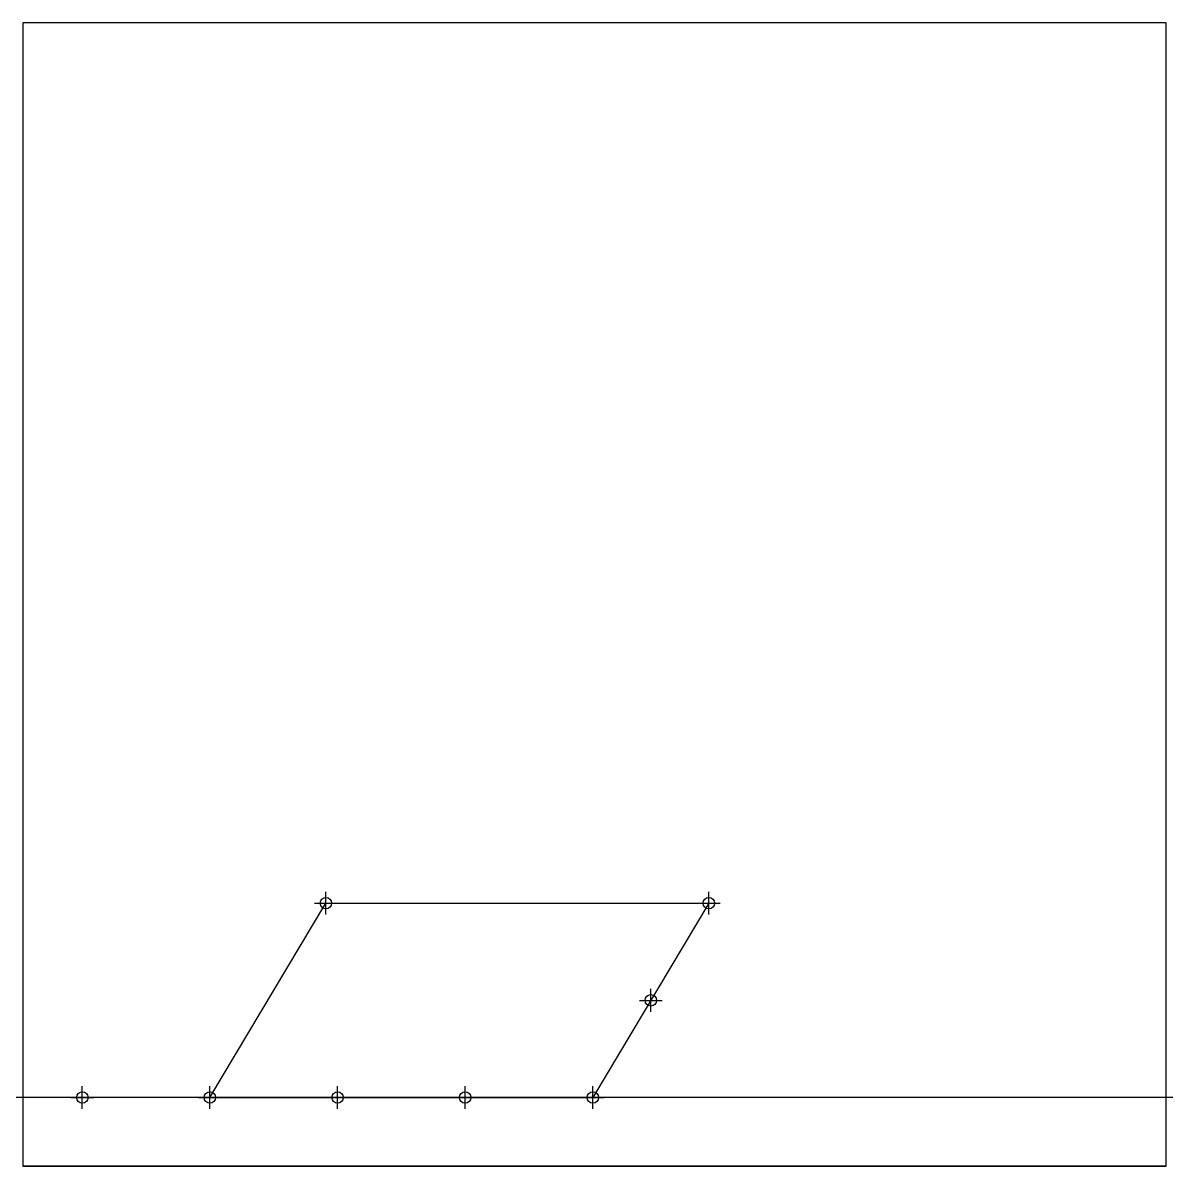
# Model space of a CAD drawing. Header units: millimetres. Extents: x 0 to 100, y 0 to 100.
import ezdxf

# ---------------------------------------------------------------- set-up
doc = ezdxf.new("R2010")
doc.units = ezdxf.units.MM
doc.header["$PDMODE"] = 34

msp = doc.modelspace()

# ---------------------------------------------------------------- linework, layer by layer
at = {"color": 3}
for p, q in [((100, 100), (0, 100)), ((0, 100), (0, 0)), ((100, 0), (100, 100)), ((0, 0), (100, 0))]:
    msp.add_line(p, q, dxfattribs=at)
for p, q in [((16.36, 6, 31.18), (26.51, 23, 48.09)), ((26.51, 23, 48.09), (60, 23, 28)), ((60, 23, 28), (49.85, 6, 11.09)), ((49.85, 6, 11.09), (0, 6, 41)), ((16.36, 6, 31.18), (49.85, 6, 11.09)), ((49.85, 6, 11.09), (49.85, 6, 11.09)), ((49.85, 6, 11.09), (49.85, 6, 11.09))]:
    msp.add_line(p, q)
at = {"color": 1}
for p, q in [((0, 0), (100, 0)), ((100, 0, 100), (0, 0, 100)), ((0, 0, 100), (0, 0)), ((100, 0), (100, 0, 100))]:
    msp.add_line(p, q, dxfattribs=at)
at = {"color": 161}
msp.add_xline((40, 6, 17), (-0.85749, 0, 0.5145), dxfattribs=at)
at = {"color": 1}
for p in [(26.51, 23, 48.09), (60, 23, 28), (16.36, 6, 31.18), (49.85, 6, 11.09)]:
    msp.add_point(p, dxfattribs=at)
for p in [(54.93, 14.5, 19.54), (5.2, 6, 37.88), (27.53, 6, 24.48), (38.69, 6, 17.79)]:
    msp.add_point(p)

doc.saveas('drawing.dxf')
